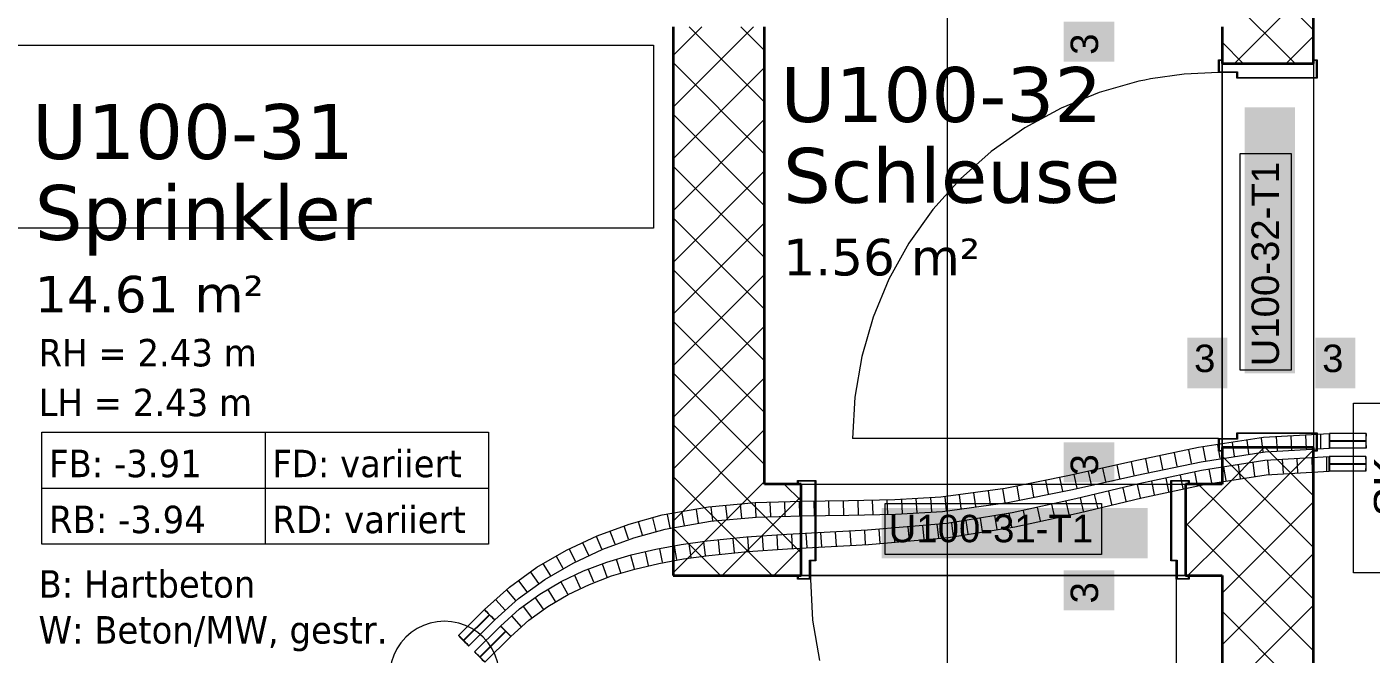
# Model space of a CAD drawing. Extents: x -882 to 613, y -179 to 707.
# Drawn here: x -464.8 to -391.4, y 494 to 528.3 of the extents above; entities that cross this region are included whole.
import ezdxf
from ezdxf.lldxf.tags import DXFTag

# ---------------------------------------------------------------- set-up
doc = ezdxf.new("R2010")
doc.units = 0
doc.layers.get('0').update_dxf_attribs({"lineweight": 13})
for name, color, linetype, lineweight in [('A-____-NOTE-TEXT', 7, 'Continuous', 9), ('A-AREA-____-IDEN', 7, 'Continuous', 5), ('A-DOOR-____-IDEN', 7, 'Continuous', 5), ('A-DOOR-____-OTLN', 7, 'Continuous', 9), ('A-DOOR-FRAM-MCUT', 7, 'Continuous', 9), ('A-DOOR-OPNG-OTLN', 7, 'Continuous', 9), ('A-WALL-____-MCUT', 7, 'Continuous', 35), ('A-WALL-____-PATT', 7, 'Continuous', 35), ('I-WALL-____-OTLN', 7, 'Continuous', 9), ('S-GRID-____-OTLN', 7, 'Continuous', 5)]:
    doc.layers.add(name, color=color, linetype=linetype, lineweight=lineweight)
for name, color, linetype, lineweight, true_color in [('EL01_WAN_Röhre', 7, 'Continuous', 13, 0xff6666), ('EL01_WAN_Schlaufkasten', 1, 'Continuous', 13, 0xff0000), ('EL01_WAN_Trassen', 40, 'Continuous', 13, 0xffbf00)]:
    doc.layers.add(name, color=color, linetype=linetype, lineweight=lineweight, true_color=true_color)
doc.styles.get("Standard").update_dxf_attribs({"font": 'arial.ttf'})
tags = doc.linetypes.add('_Rasterlinie_', pattern=[0.375, 0.2, -0.05, 0.075, -0.05]).pattern_tags.tags
tags[10:11] = [DXFTag(74, 4), DXFTag(75, 0), DXFTag(340, '0'), DXFTag(46, 1.0), DXFTag(50, 0.0), DXFTag(44, 0.0), DXFTag(45, 0.0)]
tags[8:9] = [DXFTag(74, 4), DXFTag(75, 0), DXFTag(340, '0'), DXFTag(46, 1.0), DXFTag(50, 0.0), DXFTag(44, 0.0), DXFTag(45, 0.0)]
tags[6:7] = [DXFTag(74, 4), DXFTag(75, 0), DXFTag(340, '0'), DXFTag(46, 1.0), DXFTag(50, 0.0), DXFTag(44, 0.0), DXFTag(45, 0.0)]
tags[4:5] = [DXFTag(74, 4), DXFTag(75, 0), DXFTag(340, '0'), DXFTag(46, 1.0), DXFTag(50, 0.0), DXFTag(44, 0.0), DXFTag(45, 0.0)]
tags = doc.linetypes.add('fein_strichliert', pattern=[4, 1, -2, 1]).pattern_tags.tags
tags[8:9] = [DXFTag(74, 4), DXFTag(75, 0), DXFTag(340, '0'), DXFTag(46, 0.0), DXFTag(50, 0.0), DXFTag(44, 0.0), DXFTag(45, 0.0)]
tags[6:7] = [DXFTag(74, 4), DXFTag(75, 0), DXFTag(340, '0'), DXFTag(46, 0.0), DXFTag(50, 0.0), DXFTag(44, 0.0), DXFTag(45, 0.0)]
tags[4:5] = [DXFTag(74, 4), DXFTag(75, 0), DXFTag(340, '0'), DXFTag(46, 0.0), DXFTag(50, 0.0), DXFTag(44, 0.0), DXFTag(45, 0.0)]
tags = doc.linetypes.add('Grundrissdarstellung Sturz', pattern=[0.25, 0.15, -0.05, 0, -0.05]).pattern_tags.tags
tags[10:11] = [DXFTag(74, 4), DXFTag(75, 0), DXFTag(340, '0'), DXFTag(46, 1.0), DXFTag(50, 0.0), DXFTag(44, 0.0), DXFTag(45, 0.0)]
tags[8:9] = [DXFTag(74, 4), DXFTag(75, 0), DXFTag(340, '0'), DXFTag(46, 1.0), DXFTag(50, 0.0), DXFTag(44, 0.0), DXFTag(45, 0.0)]
tags[6:7] = [DXFTag(74, 4), DXFTag(75, 0), DXFTag(340, '0'), DXFTag(46, 1.0), DXFTag(50, 0.0), DXFTag(44, 0.0), DXFTag(45, 0.0)]
tags[4:5] = [DXFTag(74, 4), DXFTag(75, 0), DXFTag(340, '0'), DXFTag(46, 1.0), DXFTag(50, 0.0), DXFTag(44, 0.0), DXFTag(45, 0.0)]
tags = doc.linetypes.add('STRICHPUNKT2', pattern=[12.7, 6.35, -3.175, 0, -3.175]).pattern_tags.tags
tags[10:11] = [DXFTag(74, 4), DXFTag(75, 0), DXFTag(340, '0'), DXFTag(46, 0.0), DXFTag(50, 0.0), DXFTag(44, 0.0), DXFTag(45, 0.0)]
tags[8:9] = [DXFTag(74, 4), DXFTag(75, 0), DXFTag(340, '0'), DXFTag(46, 0.0), DXFTag(50, 0.0), DXFTag(44, 0.0), DXFTag(45, 0.0)]
tags[6:7] = [DXFTag(74, 4), DXFTag(75, 0), DXFTag(340, '0'), DXFTag(46, 0.0), DXFTag(50, 0.0), DXFTag(44, 0.0), DXFTag(45, 0.0)]
tags[4:5] = [DXFTag(74, 4), DXFTag(75, 0), DXFTag(340, '0'), DXFTag(46, 0.0), DXFTag(50, 0.0), DXFTag(44, 0.0), DXFTag(45, 0.0)]

# ---------------------------------------------------------------- blocks, each defined once
blk = doc.blocks.new('Referenz-A0UJ2IESXE', base_point=(-902.382, -164.149))
at = {"layer": 'A-____-NOTE-TEXT', "color": 7, "linetype": 'Continuous', "lineweight": 5, "ltscale": 0.13, "true_color": 0xffffff}
for points in [[(-408.162, 526.388), (-405.406, 526.388), (-408.162, 528.581)], [(-405.406, 526.388), (-408.162, 528.581), (-405.406, 528.581)], [(-401.416, 508.535), (-399.223, 508.535), (-401.416, 511.291)], [(-399.223, 508.535), (-401.416, 511.291), (-399.223, 511.291)], [(-394.416, 508.535), (-392.223, 508.535), (-394.416, 511.291)], [(-392.223, 508.535), (-394.416, 511.291), (-392.223, 511.291)], [(-408.162, 503.388), (-405.406, 503.388), (-408.162, 505.581)], [(-405.406, 503.388), (-408.162, 505.581), (-405.406, 505.581)], [(-408.162, 496.388), (-405.406, 496.388), (-408.162, 498.581)], [(-405.406, 496.388), (-408.162, 498.581), (-405.406, 498.581)]]:
    blk.add_solid(points, dxfattribs=at)
at = {"layer": 'A-AREA-____-IDEN', "color": 0, "linetype": 'Continuous', "ltscale": 0.13}
for p, q in [((-464.01, 506.128), (-439.61, 506.128)), ((-464.01, 500.006), (-464.01, 506.128)), ((-451.81, 506.128), (-451.81, 500.006)), ((-439.61, 506.128), (-439.61, 500.006)), ((-464.01, 503.067), (-439.61, 503.067)), ((-439.61, 500.006), (-464.01, 500.006))]:
    blk.add_line(p, q, dxfattribs=at)
at = {"layer": 'A-DOOR-____-IDEN', "color": 0, "linetype": 'Continuous', "ltscale": 0.13}
for p, q in [((-398.52, 509.528), (-398.52, 521.368)), ((-398.52, 521.368), (-395.74, 521.368)), ((-395.74, 521.368), (-395.74, 509.528)), ((-395.74, 509.528), (-398.52, 509.528)), ((-417.933, 502.228), (-406.093, 502.228)), ((-417.933, 499.448), (-417.933, 502.228)), ((-406.093, 502.228), (-406.093, 499.448)), ((-406.093, 499.448), (-417.933, 499.448))]:
    blk.add_line(p, q, dxfattribs=at)
at = {"layer": 'A-DOOR-____-IDEN', "color": 7, "linetype": 'Continuous', "ltscale": 0.13, "true_color": 0xffffff}
for points in [[(-398.277, 509.353), (-395.518, 509.353), (-398.277, 523.892)], [(-395.518, 509.353), (-398.277, 523.892), (-395.518, 523.892)], [(-418.108, 499.226), (-403.569, 499.226), (-418.108, 501.985)], [(-403.569, 499.226), (-418.108, 501.985), (-403.569, 501.985)]]:
    blk.add_solid(points, dxfattribs=at)
at = {"layer": 'A-DOOR-____-OTLN', "color": 0, "linetype": 'Grundrissdarstellung Sturz', "ltscale": 0.13}
for p, q in [((-399.512, 526.292), (-399.512, 508.642)), ((-394.512, 526.292), (-394.512, 508.642)), ((-399.512, 508.642), (-399.512, 506.542)), ((-394.512, 508.642), (-394.512, 506.542)), ((-399.512, 506.542), (-399.512, 505.292)), ((-394.512, 506.542), (-394.512, 505.292)), ((-422.512, 503.292), (-405.512, 503.292)), ((-405.512, 503.292), (-403.412, 503.292)), ((-403.412, 503.292), (-401.512, 503.292)), ((-422.512, 498.292), (-405.512, 498.292)), ((-405.512, 498.292), (-403.412, 498.292)), ((-403.412, 498.292), (-401.512, 498.292))]:
    blk.add_line(p, q, dxfattribs=at)
at = {"layer": 'A-DOOR-FRAM-MCUT', "color": 0, "linetype": 'Continuous', "ltscale": 0.13}
for p, q in [((-399.712, 526.492), (-399.512, 526.492)), ((-399.712, 525.792), (-399.712, 526.492)), ((-399.672, 526.452), (-399.672, 525.832)), ((-399.512, 526.452), (-399.672, 526.452)), ((-394.512, 526.492), (-394.312, 526.492)), ((-394.352, 526.452), (-394.512, 526.452)), ((-394.352, 525.532), (-394.352, 526.452)), ((-394.312, 526.492), (-394.312, 525.492)), ((-398.712, 525.792), (-399.712, 525.792)), ((-399.672, 525.832), (-398.672, 525.832)), ((-398.712, 525.492), (-398.712, 525.792)), ((-394.312, 525.492), (-398.712, 525.492)), ((-398.672, 525.832), (-398.672, 525.532)), ((-398.672, 525.532), (-394.352, 525.532)), ((-399.712, 505.792), (-398.712, 505.792)), ((-399.712, 505.092), (-399.712, 505.792)), ((-399.672, 505.752), (-399.672, 505.132)), ((-398.672, 505.752), (-399.672, 505.752)), ((-398.712, 506.092), (-394.312, 506.092)), ((-398.712, 505.792), (-398.712, 506.092)), ((-398.672, 506.052), (-398.672, 505.752)), ((-394.352, 506.052), (-398.672, 506.052)), ((-394.352, 505.132), (-394.352, 506.052)), ((-394.312, 506.092), (-394.312, 505.092)), ((-399.512, 505.092), (-399.712, 505.092)), ((-399.672, 505.132), (-399.512, 505.132)), ((-394.512, 505.132), (-394.352, 505.132)), ((-394.312, 505.092), (-394.512, 505.092)), ((-422.712, 503.492), (-421.712, 503.492)), ((-422.712, 503.292), (-422.712, 503.492)), ((-422.672, 503.452), (-422.672, 503.292)), ((-421.752, 503.452), (-422.672, 503.452)), ((-421.752, 499.132), (-421.752, 503.452)), ((-421.712, 503.492), (-421.712, 499.092)), ((-402.312, 503.492), (-401.312, 503.492)), ((-402.312, 499.092), (-402.312, 503.492)), ((-402.272, 503.452), (-402.272, 499.132)), ((-401.352, 503.452), (-402.272, 503.452)), ((-401.352, 503.292), (-401.352, 503.452)), ((-401.312, 503.492), (-401.312, 503.292)), ((-422.052, 499.132), (-421.752, 499.132)), ((-422.052, 498.132), (-422.052, 499.132)), ((-422.012, 499.092), (-422.012, 498.092)), ((-421.712, 499.092), (-422.012, 499.092)), ((-402.012, 499.092), (-402.312, 499.092)), ((-402.272, 499.132), (-401.972, 499.132)), ((-402.012, 498.092), (-402.012, 499.092)), ((-401.972, 499.132), (-401.972, 498.132)), ((-422.712, 498.092), (-422.712, 498.292)), ((-422.672, 498.292), (-422.672, 498.132)), ((-422.672, 498.132), (-422.052, 498.132)), ((-401.972, 498.132), (-401.352, 498.132)), ((-401.352, 498.132), (-401.352, 498.292)), ((-401.312, 498.292), (-401.312, 498.092)), ((-422.012, 498.092), (-422.712, 498.092)), ((-401.312, 498.092), (-402.012, 498.092))]:
    blk.add_line(p, q, dxfattribs=at)
at = {"layer": 'A-DOOR-OPNG-OTLN', "color": 0, "linetype": 'Continuous', "ltscale": 0.13}
for p, q in [((-404.06, 525.314), (-406.227, 524.701)), ((-403.74, 525.382), (-404.06, 525.314)), ((-403.419, 525.446), (-403.74, 525.382)), ((-401.574, 525.705), (-403.419, 525.446)), ((-399.712, 525.792), (-401.574, 525.705)), ((-406.227, 524.701), (-408.311, 523.849)), ((-408.311, 523.849), (-410.286, 522.768)), ((-410.286, 522.768), (-412.127, 521.472)), ((-412.127, 521.472), (-413.811, 519.978)), ((-413.811, 519.978), (-415.316, 518.303)), ((-415.316, 518.303), (-416.623, 516.47)), ((-416.623, 516.47), (-417.716, 514.501)), ((-417.716, 514.501), (-418.581, 512.422)), ((-418.581, 512.422), (-419.207, 510.26)), ((-419.207, 510.26), (-419.586, 508.04)), ((-419.586, 508.04), (-419.712, 505.792)), ((-404.912, 505.792), (-419.712, 505.792)), ((-403.412, 505.792), (-404.912, 505.792)), ((-399.712, 505.792), (-403.412, 505.792)), ((-422.012, 498.092), (-421.887, 495.853)), ((-402.012, 498.092), (-402.012, 478.092)), ((-421.887, 495.853), (-421.511, 493.642))]:
    blk.add_line(p, q, dxfattribs=at)
at = {"layer": 'A-WALL-____-MCUT', "color": 0, "linetype": 'Continuous', "ltscale": 0.35}
for p, q in [((-394.512, 526.292), (-394.512, 558.292)), ((-429.512, 528.292), (-429.512, 498.292)), ((-424.512, 503.292), (-424.512, 528.292)), ((-399.512, 528.292), (-399.512, 526.292)), ((-399.512, 526.292), (-394.512, 526.292)), ((-394.512, 505.292), (-399.512, 505.292)), ((-399.512, 505.292), (-399.512, 503.292)), ((-394.512, 452.292), (-394.512, 505.292)), ((-422.512, 503.292), (-424.512, 503.292)), ((-422.512, 498.292), (-422.512, 503.292)), ((-399.512, 503.292), (-401.512, 503.292)), ((-401.512, 503.292), (-401.512, 498.292)), ((-429.512, 498.292), (-422.512, 498.292)), ((-401.512, 498.292), (-399.512, 498.292)), ((-399.512, 498.292), (-399.512, 457.292))]:
    blk.add_line(p, q, dxfattribs=at)
at = {"layer": 'A-WALL-____-PATT', "color": 0, "linetype": 'Continuous', "lineweight": 9, "ltscale": 0.13}
for p, q in [((-394.512, 528.108), (-399.512, 533.108)), ((-398.833, 526.292), (-394.512, 530.613)), ((-395.524, 526.292), (-399.512, 530.28)), ((-429.512, 526.725), (-427.946, 528.292)), ((-429.512, 523.897), (-425.117, 528.292)), ((-424.512, 524.167), (-428.637, 528.292)), ((-424.512, 526.996), (-425.809, 528.292)), ((-396.005, 526.292), (-394.512, 527.784)), ((-398.353, 526.292), (-399.512, 527.451)), ((-424.512, 521.339), (-429.512, 526.339)), ((-429.512, 521.069), (-424.512, 526.069)), ((-424.512, 518.51), (-429.512, 523.51)), ((-429.512, 518.24), (-424.512, 523.24)), ((-424.512, 515.682), (-429.512, 520.682)), ((-429.512, 515.412), (-424.512, 520.412)), ((-424.512, 512.853), (-429.512, 517.853)), ((-429.512, 512.583), (-424.512, 517.583)), ((-424.512, 510.025), (-429.512, 515.025)), ((-429.512, 509.755), (-424.512, 514.755)), ((-424.512, 507.197), (-429.512, 512.197)), ((-429.512, 506.926), (-424.512, 511.926)), ((-424.512, 504.368), (-429.512, 509.368)), ((-429.512, 504.098), (-424.512, 509.098)), ((-424.512, 501.54), (-429.512, 506.54)), ((-429.512, 501.27), (-424.512, 506.27)), ((-399.512, 502.985), (-397.206, 505.292)), ((-399.512, 500.157), (-394.512, 505.157)), ((-394.512, 499.824), (-399.512, 504.824)), ((-394.512, 502.652), (-397.152, 505.292)), ((-424.512, 498.711), (-429.512, 503.711)), ((-429.512, 498.441), (-424.512, 503.441)), ((-422.512, 502.368), (-423.436, 503.292)), ((-399.512, 501.996), (-400.809, 503.292)), ((-424.512, 500.613), (-422.512, 502.613)), ((-401.512, 500.985), (-399.512, 502.985)), ((-399.512, 497.328), (-394.512, 502.328)), ((-394.512, 496.996), (-399.512, 501.996)), ((-422.512, 499.54), (-424.512, 501.54)), ((-399.512, 499.167), (-401.512, 501.167)), ((-426.921, 498.292), (-429.512, 500.883)), ((-426.833, 498.292), (-424.512, 500.613)), ((-424.005, 498.292), (-422.512, 499.784)), ((-401.377, 498.292), (-399.512, 500.157)), ((-399.512, 494.5), (-394.512, 499.5)), ((-394.512, 494.167), (-399.512, 499.167)), ((-424.093, 498.292), (-424.512, 498.711)), ((-401.466, 498.292), (-401.512, 498.339)), ((-399.512, 491.672), (-394.512, 496.672)), ((-394.512, 491.339), (-399.512, 496.339))]:
    blk.add_line(p, q, dxfattribs=at)
at = {"layer": 'I-WALL-____-OTLN', "color": 0, "linetype": 'Continuous', "ltscale": 0.13}
for p, q in [((-399.512, 525.832), (-399.512, 526.292)), ((-394.512, 526.292), (-394.512, 525.532)), ((-399.512, 505.792), (-399.512, 525.792)), ((-394.512, 525.494), (-394.512, 506.09)), ((-399.512, 505.292), (-399.512, 505.752)), ((-394.512, 506.052), (-394.512, 505.292)), ((-422.512, 503.292), (-421.752, 503.292)), ((-421.714, 503.292), (-402.31, 503.292)), ((-402.272, 503.292), (-401.512, 503.292)), ((-422.052, 498.292), (-422.512, 498.292)), ((-402.012, 498.292), (-422.012, 498.292)), ((-401.512, 498.292), (-401.972, 498.292))]:
    blk.add_line(p, q, dxfattribs=at)
at = {"layer": 'S-GRID-____-OTLN', "color": 0, "linetype": '_Rasterlinie_', "ltscale": 0.13}
blk.add_line((-414.512, -157.457), (-414.512, 660.292), dxfattribs=at)
at = {"layer": 'A-____-NOTE-TEXT', "color": 0, "linetype": 'Continuous', "lineweight": 5, "ltscale": 0.13, "char_height": 1.5, "attachment_point": 1, "rotation": 90}
for insert in [(-407.787, 526.763), (-407.787, 503.763), (-407.787, 496.763)]:
    blk.add_mtext('{\\fArial;3}', dxfattribs=dict(at, insert=insert))
at = {"layer": 'A-____-NOTE-TEXT', "color": 0, "linetype": 'Continuous', "lineweight": 5, "ltscale": 0.13, "char_height": 1.5, "attachment_point": 1}
for insert in [(-401.041, 510.916), (-394.041, 510.916)]:
    blk.add_mtext('{\\fArial;3}', dxfattribs=dict(at, insert=insert))
at = {"layer": 'A-AREA-____-IDEN', "color": 0, "linetype": 'Continuous', "ltscale": 0.13, "attachment_point": 1}
for s, insert, char_height in [('{\\fVerdana;U100-32}', (-423.649, 526.096), 3), ('{\\fVerdana;U100-31}', (-464.546, 524.069), 3), ('{\\fVerdana;Schleuse}', (-423.506, 521.673), 3), ('{\\fVerdana;Sprinkler}', (-464.404, 519.645), 3), ('{\\fVerdana;1.56 m²}', (-423.497, 516.703), 2), ('{\\fVerdana;14.61 m²}', (-464.394, 514.676), 2), ('{\\W0.9;\\fVerdana;RH = 2.43 m}', (-464.196, 511.226), 1.5), ('{\\W0.9;\\fVerdana;LH = 2.43 m}', (-464.196, 508.505), 1.5), ('{\\W0.9;\\fVerdana;FB: -3.91}', (-463.619, 505.169), 1.5), ('{\\W0.9;\\fVerdana;FD: variiert}', (-451.419, 505.169), 1.5), ('{\\W0.9;\\fVerdana;RB: -3.94}', (-463.619, 502.108), 1.5), ('{\\W0.9;\\fVerdana;RD: variiert}', (-451.419, 502.108), 1.5), ('{\\W0.9;\\fVerdana;B: Hartbeton}', (-464.196, 498.583), 1.5), ('{\\W0.9;\\fVerdana;W: Beton/MW, gestr.}', (-464.196, 496.07), 1.5)]:
    blk.add_mtext(s, dxfattribs=dict(at, insert=insert, char_height=char_height))
at = {"layer": 'A-DOOR-____-IDEN', "color": 0, "linetype": 'Continuous', "ltscale": 0.13, "insert": (-397.902, 509.728), "char_height": 1.5, "attachment_point": 1, "rotation": 90}
blk.add_mtext('{\\fArial;U100-32-T1}', dxfattribs=at)
at = {"layer": 'A-DOOR-____-IDEN', "color": 0, "linetype": 'Continuous', "ltscale": 0.13, "insert": (-417.733, 501.61), "char_height": 1.5, "attachment_point": 1}
blk.add_mtext('{\\fArial;U100-31-T1}', dxfattribs=at)
blk = doc.blocks.new('Kabelkanal-A0UJ2IG6XE', base_point=(-482.51, 517.292))
at = {"color": 0, "linetype": 'ByBlock', "lineweight": -2, "ltscale": 0.13}
for p, q in [((-482.51, 517.292), (-482.51, 527.292)), ((-482.51, 527.292), (-430.59, 527.292)), ((-430.59, 527.292), (-430.59, 517.292)), ((-430.59, 517.292), (-482.51, 517.292))]:
    blk.add_line(p, q, dxfattribs=at)
blk = doc.blocks.new('Schlaufkasten Decke (multi)-A0UJ2IJ8XE', base_point=(-392.328, 498.437))
at = {"color": 0, "linetype": 'ByBlock', "lineweight": -2, "ltscale": 0.13}
for p, q in [((-392.328, 498.437), (-392.328, 507.717)), ((-392.328, 507.717), (-388.328, 507.717)), ((-388.328, 507.717), (-388.328, 498.437)), ((-388.328, 498.437), (-392.328, 498.437))]:
    blk.add_line(p, q, dxfattribs=at)
at = {"color": 0, "linetype": 'ByBlock', "lineweight": -2, "ltscale": 0.13, "insert": (-391.208, 501.496), "char_height": 1.76, "attachment_point": 1, "rotation": 90}
blk.add_mtext('{\\fArial;SK}', dxfattribs=at)
blk = doc.blocks.new('Wickelfalzrohr-A0UJ2INSXE', base_point=(-440.362, 493.548))
at = {"color": 0, "linetype": 'ByBlock', "lineweight": -2, "ltscale": 0.13}
for p, q in [((-438.948, 495.528), (-440.362, 494.114)), ((-438.937, 495.519), (-438.948, 495.528)), ((-438.948, 495.528), (-438.939, 495.517)), ((-438.939, 495.517), (-438.912, 495.487)), ((-438.907, 495.492), (-438.937, 495.519)), ((-438.912, 495.487), (-438.868, 495.441)), ((-438.861, 495.448), (-438.907, 495.492)), ((-438.868, 495.441), (-438.811, 495.382)), ((-438.802, 495.391), (-438.861, 495.448)), ((-438.811, 495.382), (-438.743, 495.313)), ((-438.733, 495.323), (-438.802, 495.391)), ((-438.743, 495.313), (-438.67, 495.24)), ((-438.66, 495.25), (-438.733, 495.323)), ((-438.67, 495.24), (-438.597, 495.167)), ((-438.587, 495.176), (-438.66, 495.25)), ((-438.382, 494.962), (-439.796, 493.548)), ((-438.597, 495.167), (-438.528, 495.099)), ((-438.519, 495.108), (-438.587, 495.176)), ((-438.528, 495.099), (-438.468, 495.041)), ((-438.461, 495.048), (-438.519, 495.108)), ((-438.468, 495.041), (-438.422, 494.997)), ((-438.417, 495.002), (-438.461, 495.048)), ((-438.422, 494.997), (-438.393, 494.97)), ((-438.39, 494.973), (-438.417, 495.002)), ((-438.393, 494.97), (-438.382, 494.962)), ((-438.382, 494.962), (-438.39, 494.973)), ((-440.351, 494.105), (-440.362, 494.114)), ((-440.362, 494.114), (-440.353, 494.103)), ((-440.353, 494.103), (-440.326, 494.073)), ((-440.321, 494.078), (-440.351, 494.105)), ((-440.326, 494.073), (-440.282, 494.027)), ((-440.275, 494.034), (-440.321, 494.078)), ((-440.282, 494.027), (-440.225, 493.968)), ((-440.216, 493.977), (-440.275, 494.034)), ((-440.225, 493.968), (-440.157, 493.899)), ((-440.147, 493.909), (-440.216, 493.977)), ((-440.157, 493.899), (-440.084, 493.826)), ((-440.074, 493.836), (-440.147, 493.909)), ((-440.084, 493.826), (-440.011, 493.753)), ((-440.001, 493.763), (-440.074, 493.836)), ((-440.011, 493.753), (-439.942, 493.685)), ((-439.933, 493.694), (-440.001, 493.763)), ((-439.942, 493.685), (-439.882, 493.627)), ((-439.875, 493.634), (-439.933, 493.694)), ((-439.882, 493.627), (-439.836, 493.583)), ((-439.831, 493.588), (-439.875, 493.634)), ((-439.836, 493.583), (-439.807, 493.556)), ((-439.804, 493.559), (-439.831, 493.588)), ((-439.807, 493.556), (-439.796, 493.548)), ((-439.796, 493.548), (-439.804, 493.559))]:
    blk.add_line(p, q, dxfattribs=at)
at = {"color": 0, "linetype": 'STRICHPUNKT2', "lineweight": 25, "ltscale": 0.25}
blk.add_line((-440.079, 493.831), (-438.665, 495.245), dxfattribs=at)
blk = doc.blocks.new('Wickelfalzrohr-A0UJ2INWXE', base_point=(-441.244, 494.447))
at = {"color": 0, "linetype": 'ByBlock', "lineweight": -2, "ltscale": 0.13}
for p, q in [((-439.83, 496.427), (-441.244, 495.013)), ((-439.819, 496.418), (-439.83, 496.427)), ((-439.83, 496.427), (-439.822, 496.416)), ((-439.822, 496.416), (-439.795, 496.386)), ((-439.79, 496.391), (-439.819, 496.418)), ((-439.795, 496.386), (-439.751, 496.34)), ((-439.744, 496.347), (-439.79, 496.391)), ((-439.751, 496.34), (-439.693, 496.281)), ((-439.685, 496.29), (-439.744, 496.347)), ((-439.693, 496.281), (-439.626, 496.212)), ((-439.616, 496.222), (-439.685, 496.29)), ((-439.626, 496.212), (-439.553, 496.139)), ((-439.542, 496.149), (-439.616, 496.222)), ((-439.553, 496.139), (-439.479, 496.066)), ((-439.469, 496.076), (-439.542, 496.149)), ((-439.479, 496.066), (-439.411, 495.998)), ((-439.402, 496.007), (-439.469, 496.076)), ((-439.411, 495.998), (-439.351, 495.94)), ((-439.344, 495.947), (-439.402, 496.007)), ((-439.351, 495.94), (-439.305, 495.896)), ((-439.3, 495.901), (-439.344, 495.947)), ((-439.265, 495.861), (-440.679, 494.447)), ((-439.305, 495.896), (-439.276, 495.869)), ((-439.273, 495.872), (-439.3, 495.901)), ((-439.276, 495.869), (-439.265, 495.861)), ((-439.265, 495.861), (-439.273, 495.872)), ((-441.233, 495.004), (-441.244, 495.013)), ((-441.244, 495.013), (-441.236, 495.002)), ((-441.236, 495.002), (-441.209, 494.972)), ((-441.204, 494.977), (-441.233, 495.004)), ((-441.209, 494.972), (-441.165, 494.926)), ((-441.158, 494.933), (-441.204, 494.977)), ((-441.165, 494.926), (-441.107, 494.867)), ((-441.099, 494.876), (-441.158, 494.933)), ((-441.107, 494.867), (-441.04, 494.798)), ((-441.03, 494.808), (-441.099, 494.876)), ((-441.04, 494.798), (-440.967, 494.725)), ((-440.956, 494.735), (-441.03, 494.808)), ((-440.967, 494.725), (-440.893, 494.652)), ((-440.883, 494.662), (-440.956, 494.735)), ((-440.893, 494.652), (-440.825, 494.584)), ((-440.816, 494.593), (-440.883, 494.662)), ((-440.825, 494.584), (-440.765, 494.526)), ((-440.758, 494.533), (-440.816, 494.593)), ((-440.765, 494.526), (-440.719, 494.482)), ((-440.714, 494.487), (-440.758, 494.533)), ((-440.719, 494.482), (-440.69, 494.455)), ((-440.687, 494.458), (-440.714, 494.487)), ((-440.69, 494.455), (-440.679, 494.447)), ((-440.679, 494.447), (-440.687, 494.458))]:
    blk.add_line(p, q, dxfattribs=at)
at = {"color": 0, "linetype": 'STRICHPUNKT2', "lineweight": 25, "ltscale": 0.25}
blk.add_line((-440.962, 494.73), (-439.548, 496.144), dxfattribs=at)
blk = doc.blocks.new('Abzweigdose rund UP-A0UJ2INYXE', base_point=(-445.009, 489.791))
at = {"color": 0, "linetype": 'ByBlock', "lineweight": -2, "ltscale": 0.13}
for p, q in [((-443.509, 495.389), (-443.835, 495.171)), ((-443.157, 495.563), (-443.509, 495.389)), ((-442.786, 495.689), (-443.157, 495.563)), ((-442.401, 495.766), (-442.786, 495.689)), ((-442.009, 495.791), (-442.401, 495.766)), ((-441.618, 495.766), (-442.009, 495.791)), ((-441.233, 495.689), (-441.618, 495.766)), ((-440.861, 495.563), (-441.233, 495.689)), ((-440.509, 495.389), (-440.861, 495.563)), ((-440.183, 495.171), (-440.509, 495.389)), ((-444.389, 494.618), (-444.607, 494.291)), ((-444.13, 494.913), (-444.389, 494.618)), ((-443.835, 495.171), (-444.13, 494.913)), ((-439.888, 494.913), (-440.183, 495.171)), ((-439.629, 494.618), (-439.888, 494.913)), ((-439.411, 494.291), (-439.629, 494.618)), ((-444.781, 493.939), (-444.907, 493.568)), ((-444.607, 494.291), (-444.781, 493.939)), ((-439.237, 493.939), (-439.411, 494.291)), ((-439.111, 493.568), (-439.237, 493.939)), ((-444.983, 493.183), (-445.009, 492.791)), ((-444.907, 493.568), (-444.983, 493.183)), ((-439.035, 493.183), (-439.111, 493.568)), ((-439.009, 492.791), (-439.035, 493.183)), ((-445.009, 492.791), (-444.983, 492.4)), ((-444.983, 492.4), (-444.907, 492.015)), ((-439.111, 492.015), (-439.035, 492.4)), ((-439.035, 492.4), (-439.009, 492.791)), ((-444.907, 492.015), (-444.781, 491.643)), ((-444.781, 491.643), (-444.607, 491.291)), ((-439.411, 491.291), (-439.237, 491.643)), ((-439.237, 491.643), (-439.111, 492.015)), ((-444.607, 491.291), (-444.389, 490.965)), ((-444.389, 490.965), (-444.13, 490.67)), ((-439.888, 490.67), (-439.629, 490.965)), ((-439.629, 490.965), (-439.411, 491.291)), ((-444.13, 490.67), (-443.835, 490.411)), ((-443.835, 490.411), (-443.509, 490.193)), ((-443.509, 490.193), (-443.157, 490.02)), ((-440.861, 490.02), (-440.509, 490.193)), ((-440.509, 490.193), (-440.183, 490.411)), ((-440.183, 490.411), (-439.888, 490.67)), ((-443.157, 490.02), (-442.786, 489.894)), ((-442.786, 489.894), (-442.401, 489.817)), ((-442.401, 489.817), (-442.009, 489.791)), ((-442.009, 489.791), (-441.618, 489.817)), ((-441.618, 489.817), (-441.233, 489.894)), ((-441.233, 489.894), (-440.861, 490.02))]:
    blk.add_line(p, q, dxfattribs=at)
blk = doc.blocks.new('Wickelfalzrohr-A0UJ2IO2XE', base_point=(-393.657, 504.003))
at = {"color": 0, "linetype": 'ByBlock', "lineweight": -2, "ltscale": 0.13}
for p, q in [((-393.653, 504.749), (-393.655, 504.686)), ((-393.651, 504.789), (-393.653, 504.749)), ((-393.649, 504.803), (-393.651, 504.789)), ((-393.648, 504.789), (-393.649, 504.803)), ((-391.65, 504.803), (-393.649, 504.803)), ((-393.646, 504.749), (-393.648, 504.789)), ((-393.644, 504.686), (-393.646, 504.749)), ((-391.653, 504.749), (-391.655, 504.686)), ((-391.652, 504.789), (-391.653, 504.749)), ((-391.65, 504.803), (-391.652, 504.789)), ((-391.648, 504.789), (-391.65, 504.803)), ((-391.646, 504.749), (-391.648, 504.789)), ((-391.645, 504.686), (-391.646, 504.749)), ((-393.656, 504.603), (-393.657, 504.506)), ((-393.657, 504.506), (-393.657, 504.403)), ((-393.657, 504.403), (-393.657, 504.299)), ((-393.657, 504.299), (-393.656, 504.203)), ((-393.655, 504.686), (-393.656, 504.603)), ((-393.656, 504.203), (-393.655, 504.12)), ((-393.655, 504.12), (-393.653, 504.057)), ((-393.653, 504.057), (-393.651, 504.017)), ((-393.651, 504.017), (-393.649, 504.003)), ((-393.649, 504.003), (-393.648, 504.017)), ((-391.65, 504.003), (-393.649, 504.003)), ((-393.648, 504.017), (-393.646, 504.057)), ((-393.646, 504.057), (-393.644, 504.12)), ((-393.643, 504.603), (-393.644, 504.686)), ((-393.644, 504.12), (-393.643, 504.203)), ((-393.642, 504.506), (-393.643, 504.603)), ((-393.643, 504.203), (-393.642, 504.299)), ((-393.642, 504.403), (-393.642, 504.506)), ((-393.642, 504.299), (-393.642, 504.403)), ((-391.656, 504.603), (-391.657, 504.506)), ((-391.657, 504.506), (-391.657, 504.403)), ((-391.657, 504.403), (-391.657, 504.299)), ((-391.657, 504.299), (-391.656, 504.203)), ((-391.655, 504.686), (-391.656, 504.603)), ((-391.656, 504.203), (-391.655, 504.12)), ((-391.655, 504.12), (-391.653, 504.057)), ((-391.653, 504.057), (-391.652, 504.017)), ((-391.652, 504.017), (-391.65, 504.003)), ((-391.65, 504.003), (-391.648, 504.017)), ((-391.648, 504.017), (-391.646, 504.057)), ((-391.646, 504.057), (-391.645, 504.12)), ((-391.644, 504.603), (-391.645, 504.686)), ((-391.645, 504.12), (-391.644, 504.203)), ((-391.643, 504.506), (-391.644, 504.603)), ((-391.644, 504.203), (-391.643, 504.299)), ((-391.643, 504.403), (-391.643, 504.506)), ((-391.643, 504.299), (-391.643, 504.403))]:
    blk.add_line(p, q, dxfattribs=at)
at = {"color": 0, "linetype": 'STRICHPUNKT2', "lineweight": 25, "ltscale": 0.25}
blk.add_line((-393.649, 504.403), (-391.65, 504.403), dxfattribs=at)
blk = doc.blocks.new('Wickelfalzrohr-A0UJ2IO4XE', base_point=(-393.645, 505.263))
at = {"color": 0, "linetype": 'ByBlock', "lineweight": -2, "ltscale": 0.13}
for p, q in [((-393.644, 505.863), (-393.645, 505.766)), ((-393.645, 505.766), (-393.645, 505.663)), ((-393.645, 505.663), (-393.645, 505.559)), ((-393.645, 505.559), (-393.644, 505.463)), ((-393.643, 505.946), (-393.644, 505.863)), ((-393.642, 506.009), (-393.643, 505.946)), ((-393.64, 506.049), (-393.642, 506.009)), ((-393.638, 506.063), (-393.64, 506.049)), ((-393.636, 506.049), (-393.638, 506.063)), ((-391.638, 506.063), (-393.638, 506.063)), ((-393.634, 506.009), (-393.636, 506.049)), ((-393.633, 505.946), (-393.634, 506.009)), ((-393.632, 505.863), (-393.633, 505.946)), ((-393.631, 505.766), (-393.632, 505.863)), ((-393.632, 505.463), (-393.631, 505.559)), ((-393.631, 505.663), (-393.631, 505.766)), ((-393.631, 505.559), (-393.631, 505.663)), ((-391.645, 505.766), (-391.646, 505.663)), ((-391.646, 505.663), (-391.645, 505.559)), ((-391.643, 505.946), (-391.645, 505.863)), ((-391.645, 505.863), (-391.645, 505.766)), ((-391.645, 505.559), (-391.645, 505.463)), ((-391.642, 506.009), (-391.643, 505.946)), ((-391.64, 506.049), (-391.642, 506.009)), ((-391.638, 506.063), (-391.64, 506.049)), ((-391.636, 506.049), (-391.638, 506.063)), ((-391.635, 506.009), (-391.636, 506.049)), ((-391.633, 505.946), (-391.635, 506.009)), ((-391.632, 505.863), (-391.633, 505.946)), ((-391.631, 505.766), (-391.632, 505.863)), ((-391.632, 505.463), (-391.631, 505.559)), ((-391.631, 505.663), (-391.631, 505.766)), ((-391.631, 505.559), (-391.631, 505.663)), ((-393.644, 505.463), (-393.643, 505.38)), ((-393.643, 505.38), (-393.642, 505.317)), ((-393.642, 505.317), (-393.64, 505.277)), ((-393.64, 505.277), (-393.638, 505.263)), ((-393.638, 505.263), (-393.636, 505.277)), ((-391.638, 505.263), (-393.638, 505.263)), ((-393.636, 505.277), (-393.634, 505.317)), ((-393.634, 505.317), (-393.633, 505.38)), ((-393.633, 505.38), (-393.632, 505.463)), ((-391.645, 505.463), (-391.643, 505.38)), ((-391.643, 505.38), (-391.642, 505.317)), ((-391.642, 505.317), (-391.64, 505.277)), ((-391.64, 505.277), (-391.638, 505.263)), ((-391.638, 505.263), (-391.636, 505.277)), ((-391.636, 505.277), (-391.635, 505.317)), ((-391.635, 505.317), (-391.633, 505.38)), ((-391.633, 505.38), (-391.632, 505.463))]:
    blk.add_line(p, q, dxfattribs=at)
at = {"color": 0, "linetype": 'STRICHPUNKT2', "lineweight": 25, "ltscale": 0.25}
blk.add_line((-393.638, 505.663), (-391.638, 505.663), dxfattribs=at)
blk = doc.blocks.new('Flexrohr-A0UJ2IO6XE', base_point=(-438.948, 494.962))
at = {"color": 0, "linetype": 'ByBlock', "lineweight": -2, "ltscale": 0.13}
for p, q in [((-397.178, 504.595), (-393.65, 504.803)), ((-393.783, 504.019), (-393.786, 504.771)), ((-393.655, 504.686), (-393.653, 504.749)), ((-393.653, 504.749), (-393.651, 504.789)), ((-393.651, 504.789), (-393.649, 504.803)), ((-393.649, 504.803), (-393.648, 504.789)), ((-393.648, 504.789), (-393.646, 504.749)), ((-393.646, 504.749), (-393.644, 504.686)), ((-404.065, 503.317), (-400.638, 504.056)), ((-400.638, 504.056), (-397.178, 504.595)), ((-400.077, 503.358), (-400.207, 504.099)), ((-399.293, 503.48), (-399.41, 504.223)), ((-398.509, 503.603), (-398.613, 504.347)), ((-397.726, 503.725), (-397.816, 504.471)), ((-397.093, 503.799), (-393.649, 504.003)), ((-396.941, 503.832), (-397.017, 504.58)), ((-396.151, 503.879), (-396.209, 504.628)), ((-395.362, 503.925), (-395.402, 504.676)), ((-394.573, 503.972), (-394.594, 504.724)), ((-393.657, 504.506), (-393.656, 504.603)), ((-393.657, 504.403), (-393.657, 504.506)), ((-393.657, 504.299), (-393.657, 504.403)), ((-393.656, 504.203), (-393.657, 504.299)), ((-393.656, 504.603), (-393.655, 504.686)), ((-393.655, 504.12), (-393.656, 504.203)), ((-393.653, 504.057), (-393.655, 504.12)), ((-393.651, 504.017), (-393.653, 504.057)), ((-393.649, 504.003), (-393.651, 504.017)), ((-393.648, 504.017), (-393.649, 504.003)), ((-393.646, 504.057), (-393.648, 504.017)), ((-393.644, 504.12), (-393.646, 504.057)), ((-393.644, 504.686), (-393.643, 504.603)), ((-393.643, 504.203), (-393.644, 504.12)), ((-393.643, 504.603), (-393.642, 504.506)), ((-393.642, 504.299), (-393.643, 504.203)), ((-393.642, 504.506), (-393.642, 504.403)), ((-393.642, 504.403), (-393.642, 504.299)), ((-407.499, 502.504), (-404.065, 503.317)), ((-403.973, 502.541), (-404.139, 503.274)), ((-403.888, 502.537), (-400.492, 503.27)), ((-403.195, 502.711), (-403.355, 503.446)), ((-402.416, 502.879), (-402.57, 503.615)), ((-401.637, 503.047), (-401.784, 503.784)), ((-400.859, 503.215), (-400.999, 503.954)), ((-400.492, 503.27), (-397.093, 503.799)), ((-407.322, 501.724), (-403.888, 502.537)), ((-407.087, 501.804), (-407.254, 502.537)), ((-406.309, 501.988), (-406.475, 502.722)), ((-405.53, 502.173), (-405.697, 502.906)), ((-404.752, 502.357), (-404.918, 503.09)), ((-410.982, 501.743), (-407.499, 502.504)), ((-410.223, 501.115), (-410.368, 501.853)), ((-409.438, 501.286), (-409.59, 502.023)), ((-408.654, 501.458), (-408.811, 502.193)), ((-407.87, 501.629), (-408.032, 502.363)), ((-418.895, 500.784), (-414.554, 501.159)), ((-414.988, 500.343), (-415.074, 501.09)), ((-414.554, 501.159), (-410.982, 501.743)), ((-414.19, 500.433), (-414.284, 501.179)), ((-413.395, 500.563), (-413.5, 501.307)), ((-412.6, 500.693), (-412.716, 501.436)), ((-411.805, 500.823), (-411.932, 501.564)), ((-411.01, 500.953), (-411.148, 501.692)), ((-410.833, 500.957), (-407.322, 501.724)), ((-427.657, 500.187), (-425.5, 500.402)), ((-425.5, 500.402), (-423.306, 500.551)), ((-425.375, 499.633), (-425.437, 500.382)), ((-424.58, 499.687), (-424.635, 500.437)), ((-423.785, 499.741), (-423.833, 500.491)), ((-423.306, 500.551), (-418.895, 500.784)), ((-422.989, 499.791), (-423.033, 500.541)), ((-422.189, 499.833), (-422.235, 500.584)), ((-421.39, 499.875), (-421.437, 500.626)), ((-420.59, 499.918), (-420.639, 500.668)), ((-419.79, 499.96), (-419.841, 500.71)), ((-418.991, 500.002), (-419.042, 500.753)), ((-418.84, 499.986), (-414.458, 500.365)), ((-418.19, 500.067), (-418.248, 500.816)), ((-417.39, 500.136), (-417.455, 500.885)), ((-416.589, 500.205), (-416.661, 500.953)), ((-415.789, 500.274), (-415.868, 501.022)), ((-414.458, 500.365), (-410.833, 500.957)), ((-431.815, 499.418), (-430.46, 499.737)), ((-430.46, 499.737), (-429.074, 499.99)), ((-430.088, 499.016), (-430.236, 499.753)), ((-429.311, 499.158), (-429.439, 499.899)), ((-429.074, 499.99), (-427.657, 500.187)), ((-428.531, 499.282), (-428.64, 500.026)), ((-427.748, 499.392), (-427.838, 500.138)), ((-427.565, 499.393), (-425.434, 499.605)), ((-426.958, 499.477), (-427.038, 500.225)), ((-426.166, 499.556), (-426.237, 500.305)), ((-425.434, 499.605), (-423.26, 499.752)), ((-423.26, 499.752), (-418.84, 499.986)), ((-434.405, 498.54), (-433.132, 499.023)), ((-433.122, 498.197), (-433.374, 498.906)), ((-433.132, 499.023), (-431.815, 499.418)), ((-432.377, 498.44), (-432.599, 499.158)), ((-431.625, 498.665), (-431.819, 499.392)), ((-431.608, 498.645), (-430.297, 498.954)), ((-430.858, 498.846), (-431.029, 499.579)), ((-430.297, 498.954), (-428.947, 499.2)), ((-428.947, 499.2), (-427.565, 499.393)), ((-435.63, 497.96), (-434.405, 498.54)), ((-434.569, 497.605), (-434.887, 498.286)), ((-433.855, 497.92), (-434.138, 498.616)), ((-434.092, 497.804), (-432.875, 498.265)), ((-432.875, 498.265), (-431.608, 498.645)), ((-436.8, 497.271), (-435.63, 497.96)), ((-435.945, 496.875), (-436.335, 497.518)), ((-435.274, 497.27), (-435.627, 497.934)), ((-435.256, 497.253), (-434.092, 497.804)), ((-437.908, 496.463), (-436.8, 497.271)), ((-436.6, 496.457), (-437.027, 497.076)), ((-436.361, 496.602), (-435.256, 497.253)), ((-438.948, 495.528), (-437.908, 496.463)), ((-437.821, 495.498), (-438.319, 496.061)), ((-437.228, 495.999), (-437.692, 496.592)), ((-437.404, 495.842), (-436.361, 496.602)), ((-438.939, 495.517), (-438.948, 495.528)), ((-438.948, 495.528), (-438.937, 495.519)), ((-438.912, 495.487), (-438.939, 495.517)), ((-438.937, 495.519), (-438.907, 495.492)), ((-438.868, 495.441), (-438.912, 495.487)), ((-438.907, 495.492), (-438.861, 495.448)), ((-438.811, 495.382), (-438.868, 495.441)), ((-438.861, 495.448), (-438.802, 495.391)), ((-438.743, 495.313), (-438.811, 495.382)), ((-438.802, 495.391), (-438.733, 495.323)), ((-438.67, 495.24), (-438.743, 495.313)), ((-438.733, 495.323), (-438.66, 495.25)), ((-438.597, 495.167), (-438.67, 495.24)), ((-438.66, 495.25), (-438.587, 495.176)), ((-438.382, 494.962), (-437.404, 495.842)), ((-438.528, 495.099), (-438.597, 495.167)), ((-438.587, 495.176), (-438.519, 495.108)), ((-438.468, 495.041), (-438.528, 495.099)), ((-438.519, 495.108), (-438.461, 495.048)), ((-438.422, 494.997), (-438.468, 495.041)), ((-438.461, 495.048), (-438.417, 495.002)), ((-438.393, 494.97), (-438.422, 494.997)), ((-438.417, 495.002), (-438.39, 494.973)), ((-438.382, 494.962), (-438.393, 494.97)), ((-438.39, 494.973), (-438.382, 494.962))]:
    blk.add_line(p, q, dxfattribs=at)
blk = doc.blocks.new('Flexrohr-A0UJ2IO8XE', base_point=(-439.83, 495.861))
at = {"color": 0, "linetype": 'ByBlock', "lineweight": -2, "ltscale": 0.13}
for p, q in [((-400.804, 505.302), (-397.242, 505.849)), ((-398.837, 504.819), (-398.943, 505.564)), ((-398.053, 504.94), (-398.146, 505.686)), ((-397.268, 505.061), (-397.349, 505.808)), ((-397.242, 505.849), (-393.638, 506.063)), ((-396.479, 505.118), (-396.543, 505.867)), ((-395.689, 505.164), (-395.736, 505.915)), ((-394.9, 505.211), (-394.928, 505.963)), ((-394.11, 505.259), (-394.121, 506.011)), ((-393.645, 505.766), (-393.644, 505.863)), ((-393.645, 505.663), (-393.645, 505.766)), ((-393.645, 505.559), (-393.645, 505.663)), ((-393.644, 505.463), (-393.645, 505.559)), ((-393.644, 505.863), (-393.643, 505.946)), ((-393.643, 505.946), (-393.642, 506.009)), ((-393.642, 506.009), (-393.64, 506.049)), ((-393.64, 506.049), (-393.638, 506.063)), ((-393.638, 506.063), (-393.636, 506.049)), ((-393.636, 506.049), (-393.634, 506.009)), ((-393.634, 506.009), (-393.633, 505.946)), ((-393.633, 505.946), (-393.632, 505.863)), ((-393.632, 505.863), (-393.631, 505.766)), ((-393.631, 505.559), (-393.632, 505.463)), ((-393.631, 505.766), (-393.631, 505.663)), ((-393.631, 505.663), (-393.631, 505.559)), ((-404.336, 504.564), (-400.804, 505.302)), ((-402.749, 504.103), (-402.898, 504.84)), ((-401.968, 504.266), (-402.112, 505.004)), ((-401.188, 504.429), (-401.326, 505.169)), ((-400.662, 504.515), (-397.157, 505.054)), ((-400.406, 504.578), (-400.537, 505.319)), ((-399.622, 504.699), (-399.74, 505.442)), ((-397.157, 505.054), (-393.638, 505.263)), ((-393.643, 505.38), (-393.644, 505.463)), ((-393.642, 505.317), (-393.643, 505.38)), ((-393.64, 505.277), (-393.642, 505.317)), ((-393.638, 505.263), (-393.64, 505.277)), ((-393.636, 505.277), (-393.638, 505.263)), ((-393.634, 505.317), (-393.636, 505.277)), ((-393.633, 505.38), (-393.634, 505.317)), ((-393.632, 505.463), (-393.633, 505.38)), ((-407.85, 503.775), (-404.336, 504.564)), ((-405.871, 503.424), (-406.029, 504.159)), ((-405.09, 503.599), (-405.249, 504.335)), ((-404.309, 503.775), (-404.469, 504.51)), ((-404.166, 503.782), (-400.662, 504.515)), ((-403.529, 503.94), (-403.684, 504.676)), ((-411.358, 503.073), (-407.85, 503.775)), ((-409.794, 502.595), (-409.932, 503.334)), ((-409.006, 502.752), (-409.151, 503.49)), ((-408.218, 502.91), (-408.37, 503.646)), ((-407.683, 502.992), (-404.166, 503.782)), ((-407.433, 503.073), (-407.589, 503.809)), ((-406.652, 503.249), (-406.809, 503.984)), ((-417.389, 502.443), (-414.881, 502.594)), ((-415.367, 501.788), (-415.435, 502.537)), ((-414.881, 502.594), (-411.358, 503.073)), ((-414.564, 501.854), (-414.645, 502.602)), ((-413.766, 501.963), (-413.857, 502.709)), ((-412.968, 502.071), (-413.07, 502.816)), ((-412.17, 502.18), (-412.282, 502.923)), ((-411.372, 502.288), (-411.495, 503.03)), ((-411.225, 502.284), (-407.683, 502.992)), ((-410.582, 502.437), (-410.713, 503.178)), ((-430.119, 501.601), (-427.581, 502.048)), ((-428.118, 501.166), (-428.233, 501.909)), ((-427.581, 502.048), (-425.026, 502.275)), ((-427.338, 501.291), (-427.434, 502.037)), ((-426.549, 501.361), (-426.629, 502.109)), ((-425.761, 501.431), (-425.823, 502.181)), ((-425.026, 502.275), (-422.47, 502.363)), ((-424.972, 501.501), (-425.018, 502.252)), ((-424.177, 501.528), (-424.214, 502.279)), ((-423.382, 501.555), (-423.41, 502.307)), ((-422.587, 501.582), (-422.606, 502.334)), ((-422.47, 502.363), (-419.922, 502.392)), ((-421.789, 501.595), (-421.805, 502.346)), ((-420.99, 501.604), (-421.004, 502.356)), ((-420.191, 501.613), (-420.203, 502.365)), ((-419.922, 502.392), (-417.389, 502.443)), ((-419.389, 501.627), (-419.405, 502.378)), ((-418.586, 501.643), (-418.608, 502.394)), ((-417.784, 501.659), (-417.811, 502.41)), ((-417.357, 501.644), (-414.798, 501.798)), ((-416.979, 501.69), (-417.017, 502.441)), ((-416.173, 501.739), (-416.226, 502.489)), ((-414.798, 501.798), (-411.225, 502.284)), ((-433.659, 500.467), (-431.91, 501.108)), ((-431.91, 501.108), (-430.119, 501.601)), ((-431.195, 500.501), (-431.405, 501.223)), ((-430.439, 500.709), (-430.618, 501.439)), ((-429.95, 500.819), (-427.476, 501.255)), ((-429.675, 500.892), (-429.827, 501.628)), ((-428.896, 501.029), (-429.03, 501.769)), ((-427.476, 501.255), (-424.977, 501.477)), ((-424.977, 501.477), (-422.452, 501.563)), ((-422.452, 501.563), (-419.909, 501.592)), ((-419.909, 501.592), (-417.357, 501.644)), ((-435.348, 499.677), (-433.659, 500.467)), ((-433.418, 499.724), (-433.709, 500.417)), ((-433.351, 499.729), (-431.666, 500.347)), ((-432.682, 499.999), (-432.947, 500.703)), ((-431.944, 500.27), (-432.183, 500.983)), ((-431.666, 500.347), (-429.95, 500.819)), ((-436.955, 498.74), (-435.348, 499.677)), ((-434.841, 499.058), (-435.185, 499.727)), ((-434.976, 498.969), (-433.351, 499.729)), ((-434.129, 499.391), (-434.447, 500.073)), ((-436.203, 498.281), (-436.601, 498.919)), ((-436.519, 498.069), (-434.976, 498.969)), ((-435.526, 498.676), (-435.896, 499.33)), ((-438.457, 497.656), (-436.955, 498.74)), ((-436.859, 497.853), (-437.283, 498.474)), ((-439.83, 496.427), (-438.457, 497.656)), ((-438.116, 496.921), (-438.595, 497.501)), ((-437.955, 497.033), (-436.519, 498.069)), ((-437.494, 497.394), (-437.946, 497.996)), ((-439.265, 495.861), (-437.955, 497.033)), ((-438.699, 496.399), (-439.204, 496.956)), ((-439.822, 496.416), (-439.83, 496.427)), ((-439.83, 496.427), (-439.819, 496.418)), ((-439.795, 496.386), (-439.822, 496.416)), ((-439.819, 496.418), (-439.79, 496.391)), ((-439.751, 496.34), (-439.795, 496.386)), ((-439.79, 496.391), (-439.744, 496.347)), ((-439.693, 496.281), (-439.751, 496.34)), ((-439.744, 496.347), (-439.685, 496.29)), ((-439.626, 496.212), (-439.693, 496.281)), ((-439.685, 496.29), (-439.616, 496.222)), ((-439.553, 496.139), (-439.626, 496.212)), ((-439.616, 496.222), (-439.542, 496.149)), ((-439.479, 496.066), (-439.553, 496.139)), ((-439.542, 496.149), (-439.469, 496.076)), ((-439.411, 495.998), (-439.479, 496.066)), ((-439.469, 496.076), (-439.402, 496.007)), ((-439.351, 495.94), (-439.411, 495.998)), ((-439.402, 496.007), (-439.344, 495.947)), ((-439.305, 495.896), (-439.351, 495.94)), ((-439.344, 495.947), (-439.3, 495.901)), ((-439.276, 495.869), (-439.305, 495.896)), ((-439.3, 495.901), (-439.273, 495.872)), ((-439.265, 495.861), (-439.276, 495.869)), ((-439.273, 495.872), (-439.265, 495.861))]:
    blk.add_line(p, q, dxfattribs=at)

msp = doc.modelspace()

# ---------------------------------------------------------------- block references
at = {"color": 9, "lineweight": 25, "ltscale": 0.25, "true_color": 0xc0c0c0}
msp.add_blockref('Referenz-A0UJ2IESXE', (-902.382, -164.149), dxfattribs=at)
at = {"layer": 'EL01_WAN_Röhre', "color": 24, "linetype": 'fein_strichliert', "ltscale": 0.13, "true_color": 0x993300}
for name, p in [('Flexrohr-A0UJ2IO8XE', (-439.83, 495.861)), ('Wickelfalzrohr-A0UJ2IO4XE', (-393.645, 505.263)), ('Flexrohr-A0UJ2IO6XE', (-438.948, 494.962)), ('Wickelfalzrohr-A0UJ2IO2XE', (-393.657, 504.003)), ('Wickelfalzrohr-A0UJ2INWXE', (-441.244, 494.447)), ('Abzweigdose rund UP-A0UJ2INYXE', (-445.009, 489.791)), ('Wickelfalzrohr-A0UJ2INSXE', (-440.362, 493.548))]:
    msp.add_blockref(name, p, dxfattribs=at)
at = {"layer": 'EL01_WAN_Schlaufkasten', "ltscale": 0.13}
msp.add_blockref('Schlaufkasten Decke (multi)-A0UJ2IJ8XE', (-392.328, 498.437), dxfattribs=at)
at = {"layer": 'EL01_WAN_Trassen', "ltscale": 0.13}
msp.add_blockref('Kabelkanal-A0UJ2IG6XE', (-482.51, 517.292), dxfattribs=at)

doc.saveas('drawing.dxf')
